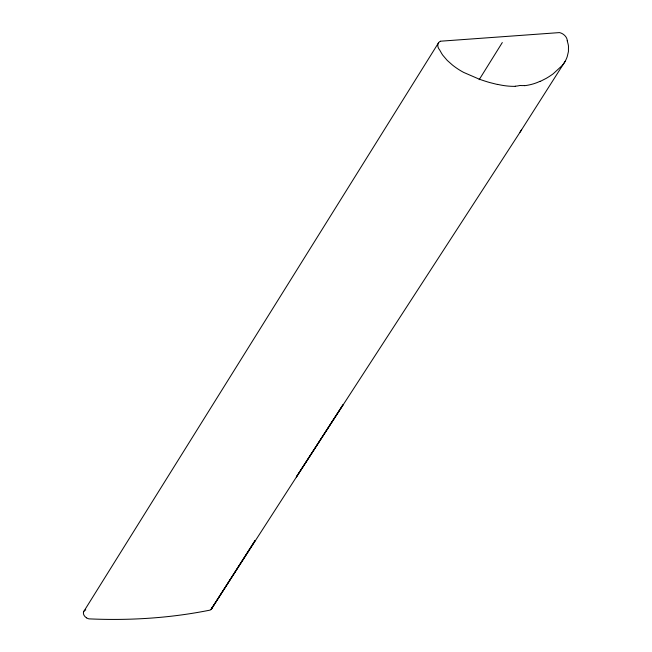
<?xml version="1.0" encoding="UTF-8"?>
<svg xmlns="http://www.w3.org/2000/svg" width="652" height="652" viewBox="0 0 652 652"><rect width="100%" height="100%" fill="white"/><g stroke="black" fill="none" stroke-linecap="round" stroke-linejoin="round"><path stroke-width="0.98" d="M567.256 40.88L567.9 43.317A26.487 19.185 31.9 0 1 568.471 46.137L568.43 51.573L567.232 56.61A53.399 38.68 31.9 0 1 564.836 61.883A51.891 37.596 31.9 0 1 562.489 65.257L553.246 73.757A135.257 97.979 31.9 0 1 546.156 78.395L540.263 81.402M84.084 610.989L438.462 42.926M479.163 79.707L502.301 42.543M211.55 608.87L255.168 540.459L210.963 609.547L343.017 404.762L296.342 476.979L520.035 132.209L565.154 61.321M520.035 132.209L521.641 129.699M440.581 41.198L559.392 32.6A1.271 0.921 31.9 0 1 559.66 32.641A8.077 5.852 31.9 0 1 563.744 34.629A8.028 5.819 31.9 0 1 567.256 40.758M515.243 86.186L516.783 86.048A21.687 15.713 31.9 0 0 518.976 85.673L519.783 85.502A3.138 2.274 31.9 0 1 520.174 85.485L520.932 85.526A21.687 15.713 31.9 0 0 523.303 85.575L524.338 85.526M497.476 84.499L489.53 82.494A135.257 97.979 31.9 0 1 479.155 79.12L463.67 72.413A51.891 37.596 31.9 0 1 456.49 68.036A53.399 38.68 31.9 0 1 452.309 64.923L447.174 60.351L442.806 55.233A26.487 19.185 31.9 0 1 441.094 52.494L439.701 50.041A8.069 5.844 31.9 0 1 438.095 43.733A7.963 5.77 31.9 0 1 440.41 41.247M83.652 611.698A5.681 4.116 31.9 0 0 86.39 617.754L86.529 617.835M540.125 81.239A65.828 47.686 31.9 0 1 524.42 85.714M515.3 86.349A66.74 48.346 31.9 0 1 497.476 84.344M83.7 611.723A5.534 4.01 31.9 0 1 85.762 609.922M86.537 617.819A5.689 4.124 31.9 0 0 88.827 618.829A5.77 4.181 31.9 0 0 89.927 618.903C129.862 620.647 170.025 618.104 209.251 610.272A5.249 3.806 31.9 0 0 210.718 609.767A6.064 4.393 31.9 0 0 211.598 608.781L211.664 608.683A5.681 4.116 31.9 0 0 212.079 607.322"/></g></svg>
